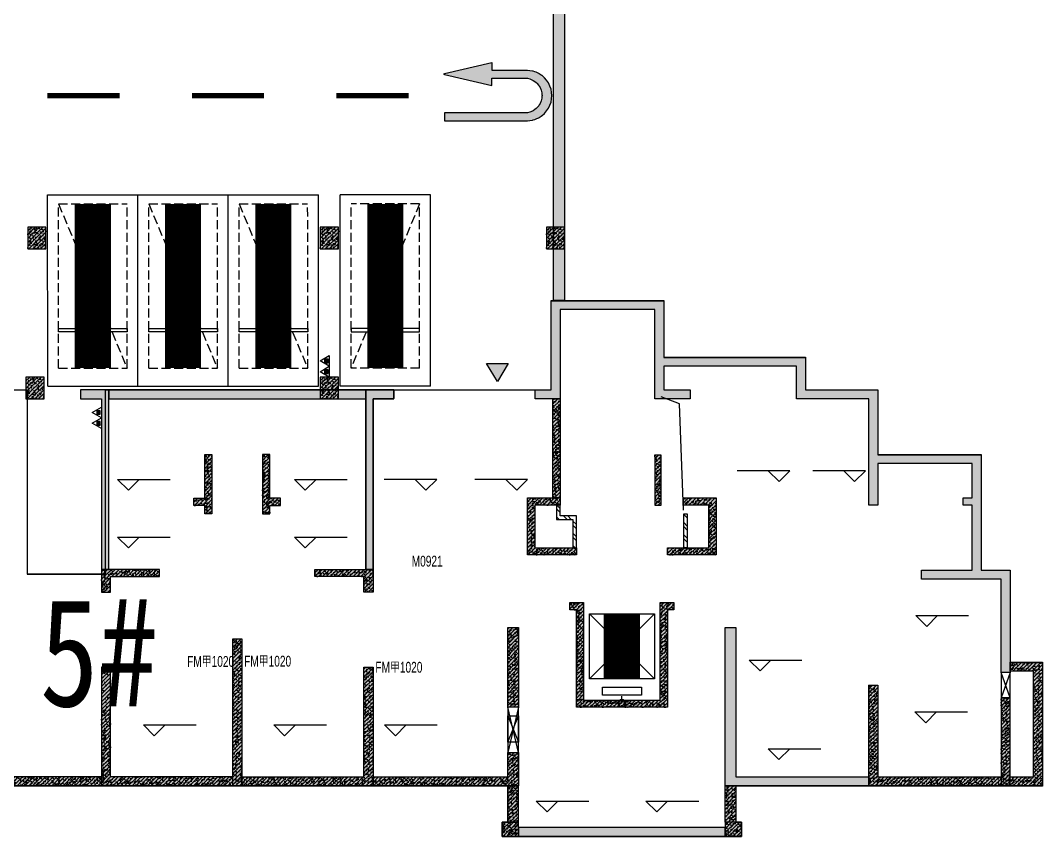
# Model space of a CAD drawing. Extents: x -1338203 to 1886333, y -783476 to 1038610.
# Drawn here: x 764153 to 792457, y 230846 to 253462 of the extents above; entities that cross this region are included whole.
import ezdxf
from ezdxf.enums import TextEntityAlignment as Align

# ---------------------------------------------------------------- set-up
doc = ezdxf.new("R2010")
doc.units = 0
doc.header["$LTSCALE"] = 1000
doc.header["$MEASUREMENT"] = 0
doc.linetypes.add('A-001-平面B2$0$__DASH', pattern=[0.35, 0.25, -0.1])
for name, color, linetype in [('A-001-平面参照B1$0$0G-NOTE', 4, 'Continuous'), ('A-001-车位参照B1$0$A-001-车位参照B1$0$0A-P-PKNG-CAR(A)', 43, 'Continuous'), ('A-05-平面B1$0$0A-A-SYMB-DOOR', 135, 'Continuous'), ('A-05-平面B1$0$0A-A-SYMB-ELEV', 150, 'Continuous'), ('A-05-平面B1$0$0A-O-HOLE', 52, 'Continuous'), ('A-125-交通核B1(5#6#)$0$0A-E-EVTR', 2, 'Continuous'), ('A-125-交通核B1(5#6#)$0$0A-O-HOLE', 52, 'Continuous'), ('A-FIRE', 7, 'Continuous'), ('p-a-core', 1, 'Continuous'), ('p-a-regular', 5, 'Continuous'), ('S-05-墙柱B1_1$0$0S-CC-LINE', 52, 'Continuous'), ('S-05-墙柱B1_1$0$0S-CW-HATCH', 251, 'Continuous'), ('S-05-墙柱B1_1$0$0S-CW-HATCH-UP', 251, 'Continuous'), ('S-05-墙柱B1_1$0$0S-CW-LINE', 72, 'Continuous'), ('S-05-墙柱B1_1$0$0S-S-HOLE', 55, 'Continuous'), ('S001地下一墙柱$0$0S-CW-HATCH', 251, 'Continuous'), ('S001地下一墙柱$0$0S-CW-HATCH-UP', 251, 'Continuous'), ('S001地下一墙柱$0$0S-CW-LINE', 72, 'Continuous'), ('S001地下一墙柱$0$S001地下一墙柱$0$0S-CC-LINE', 52, 'Continuous'), ('S001地下一墙柱$0$S001地下一墙柱$0$0S-CW-HATCH', 251, 'Continuous'), ('S001地下一墙柱$0$S001地下一墙柱$0$0S-CW-HATCH-UP', 251, 'Continuous'), ('中心线', 42, 'Continuous'), ('地面指向箭头', 7, 'Continuous'), ('负一层消火栓$0$0P-EQUIP-FH', 7, 'Continuous')]:
    doc.layers.add(name, color=color, linetype=linetype)
for name, color, linetype, plot in [('A-05-平面B1$0$AAD-A-MARK', 6, 'Continuous', False), ('A-125-交通核B1(5#6#)$0$AAD-A-MARK', 6, 'Continuous', False), ('A05-125-交通核文字编号B1_镜像Y轴$0$AAD-A-MARK', 6, 'Continuous', False)]:
    doc.layers.add(name, color=color, linetype=linetype, plot=plot)
doc.styles.add('A-001-平面参照B1$0$AAD-HT', font='simhei.ttf', dxfattribs={"width": 0.6})
doc.styles.add('A-05-平面B1$0$AAD-TXT', font='aad-txt.shx', dxfattribs={"width": 0.7, "bigfont": 'aad-hztxt.shx'})
pattern_1 = [(45, (0, 0), (-53.03301, 53.03301), []), (50, (0, 0), (215.1781, -18.8256), [22.5, -247.5]), (355, (0, 0), (-41.6254, 225.6576), [18, -198]), (100.4514, (17.93, -1.57), (173.5528, 206.8319), [19.122, -210.3426]), (46.1842, (0, 60), (320.1723, -49.6557), [33.75, -371.25]), (96.6356, (26.68, 55.86), (280.3988, 292.2354), [28.683, -315.514]), (351.1842, (0, 60), (280.3986, 292.2356), [27, -297]), (21, (30, 45), (179.0721, -120.7857), [22.5, -247.5]), (326, (30, 45), (72.9946, 217.545), [18, -198]), (71.4514, (44.92, 34.93), (252.0668, 96.7591), [19.122, -210.3426]), (37.5, (0, 0), (3.64796, 99.86816), [0, -195.6, 0, -201, 0, -198.75]), (7.5, (0, 0), (78.92086, 118.3235), [0, -114.6, 0, -191.1, 0, -75.75]), (327.5, (-66.9, 0), (160.14673, -6.76646), [0, -75, 0, -234, 0, -310.5]), (317.5, (-96.9, 0), (174.95585, 30.0315), [0, -97.5, 0, -155.4, 0, -220.5])]
pattern_2 = [(45, (-3980472.66, 636368.834), (-53.0330086, 53.0330086), []), (50, (-3980472.66, 636368.83), (215.178055, -18.8256405), [22.5, -247.5]), (355, (-3980472.66, 636368.83), (-41.6254, 225.65764), [18, -198]), (100.4514, (-3980454.73, 636367.27), (173.552815, 206.831863), [19.122057, -210.342634]), (46.1842, (-3980472.66, 636428.83), (320.172315, -49.655704), [33.75, -371.25]), (96.6356, (-3980445.98, 636424.7), (280.398812, 292.235361), [28.683086, -315.5139]), (351.1842, (-3980472.66, 636428.83), (280.398584, 292.23558), [27, -297]), (21, (-3980442.66, 636413.83), (179.072116, -120.785667), [22.5, -247.5]), (326, (-3980442.66, 636413.83), (72.9946, 217.545014), [18, -198]), (71.4514, (-3980427.74, 636403.77), (252.066789, 96.759149), [19.122057, -210.342634]), (37.5, (-3980472.66, 636368.834), (3.6479566, 99.8681561), [0, -195.6, 0, -201, 0, -198.75]), (7.5, (-3980472.66, 636368.83), (78.9208612, 118.3235136), [0, -114.6, 0, -191.1, 0, -75.75]), (327.5, (-3980539.56, 636368.834), (160.1467309, -6.7664615), [0, -75, 0, -234, 0, -310.5]), (317.5, (-3980569.56, 636368.83), (174.955851, 30.0314947), [0, -97.5, 0, -155.4, 0, -220.5])]
pattern_3 = [(45, (0, 0), (-168.38, 168.38), []), (45, (112.25, 0), (-168.38, 168.38), [])]

# ---------------------------------------------------------------- blocks, each defined once
blk = doc.blocks.new('A-001-平面参照B1')
at = {"layer": 'A-001-平面参照B1$0$0G-NOTE', "style": 'A-001-平面参照B1$0$AAD-HT', "width": 0.8}
blk.add_text('5#', height=3000, rotation=0, dxfattribs=at).set_placement((-1680, -70935), align=Align.MIDDLE_LEFT)
blk = doc.blocks.new('S-05-墙柱B1_1')
at = {"layer": 'S-05-墙柱B1_1$0$0S-CW-HATCH'}
h = blk.add_hatch(color=256, dxfattribs=at)
h.dxf.hatch_style = 1
h.paths.add_polyline_path([(18900, 8440), (18900, 8690), (19340, 8690), (19340, 11160), (22460, 11160), (22460, 9590), (26390, 9590), (26390, 8690), (28390, 8690), (28390, 6890), (31250, 6890), (31250, 3690), (32050, 3690), (32050, 850), (31800, 850), (31800, 3440), (29600, 3440), (29600, 3690), (31000, 3690), (31000, 5490), (30750, 5490), (30750, 5690), (31000, 5690), (31000, 6640), (28390, 6640), (28390, 5490), (28140, 5490), (28140, 8440), (26140, 8440), (26140, 9340), (22460, 9340), (22460, 8690), (23190, 8690), (23190, 8440), (22210, 8440), (22210, 10910), (19590, 10910), (19590, 8440)])
h = blk.add_hatch(color=256, dxfattribs=at)
h.dxf.hatch_style = 1
h.paths.add_polyline_path([(7090, 3710), (7090, 8690), (6310, 8690), (6310, 8440), (6890, 8440), (6890, 3710)])
h = blk.add_hatch(color=256, dxfattribs=at)
h.dxf.hatch_style = 1
h.paths.add_polyline_path([(7090, 8440), (14210, 8440), (14210, 8690), (7090, 8690)])
h = blk.add_hatch(color=256, dxfattribs=at)
h.dxf.hatch_style = 1
h.paths.add_polyline_path([(14410, 3710), (14410, 8440), (14990, 8440), (14990, 8690), (14210, 8690), (14210, 3710)])
h = blk.add_hatch(color=256, dxfattribs=at)
h.dxf.hatch_style = 1
h.paths.add_polyline_path([(19590, 5690), (19390, 5690), (19390, 8440), (19590, 8440)])
h = blk.add_hatch(color=256, dxfattribs=at)
h.dxf.hatch_style = 1
h.paths.add_polyline_path([(9750, 5680), (9750, 6890), (9950, 6890), (9950, 5250), (9750, 5250), (9750, 5480), (9450, 5480), (9450, 5680)])
h = blk.add_hatch(color=256, dxfattribs=at)
h.dxf.hatch_style = 1
h.paths.add_polyline_path([(11550, 5680), (11550, 6890), (11350, 6890), (11350, 5250), (11550, 5250), (11550, 5480), (11850, 5480), (11850, 5680)])
h = blk.add_hatch(color=256, dxfattribs=at)
h.dxf.hatch_style = 1
h.paths.add_polyline_path([(22390, 6880), (22210, 6880), (22210, 5490), (22390, 5490)])
h = blk.add_hatch(color=256, dxfattribs=at)
h.dxf.hatch_style = 1
h.paths.add_polyline_path([(18890, 4310), (20040, 4310), (20040, 4110), (18690, 4110), (18690, 5690), (19590, 5690), (19590, 5490), (18890, 5490)])
h = blk.add_hatch(color=256, dxfattribs=at)
h.dxf.hatch_style = 1
h.paths.add_polyline_path([(23910, 5690), (23910, 4110), (22560, 4110), (22560, 4310), (23710, 4310), (23710, 5490), (23010, 5490), (23010, 5690)])
h = blk.add_hatch(color=256, dxfattribs=at)
h.dxf.hatch_style = 1
h.paths.add_polyline_path([(6890, 3080), (7140, 3080), (7140, 3510), (8500, 3510), (8500, 3710), (6890, 3710)])
h = blk.add_hatch(color=256, dxfattribs=at)
h.dxf.hatch_style = 1
h.paths.add_polyline_path([(14410, 3080), (14160, 3080), (14160, 3510), (12800, 3510), (12800, 3710), (14410, 3710)])
h = blk.add_hatch(color=256, dxfattribs=at)
h.dxf.hatch_style = 1
h.paths.add_polyline_path([(22360, 2790), (22740, 2790), (22740, 2590), (22560, 2590), (22560, -110), (20040, -110), (20040, 2590), (19860, 2590), (19860, 2790), (20240, 2790), (20240, 90), (22360, 90)])
h = blk.add_hatch(color=256, dxfattribs=at)
h.dxf.hatch_style = 1
h.paths.add_polyline_path([(18140, 2100), (18440, 2100), (18440, -110), (18140, -110)])
h = blk.add_hatch(color=256, dxfattribs=at)
h.dxf.hatch_style = 1
h.paths.add_polyline_path([(24460, -2040), (28140, -2040), (28140, -2290), (24160, -2290), (24160, 2100), (24460, 2100)])
h = blk.add_hatch(color=256, dxfattribs=at)
h.dxf.hatch_style = 1
h.paths.add_polyline_path([(10775, -2290), (10525, -2290), (10525, 1790), (10775, 1790)])
h = blk.add_hatch(color=256, dxfattribs=at)
h.dxf.hatch_style = 1
h.paths.add_polyline_path([(32050, 1137), (32950, 1137), (32950, -2290), (32050, -2290), (32050, -2040), (32700, -2040), (32700, 887), (32050, 887)])
h = blk.add_hatch(color=256, dxfattribs=at)
h.dxf.hatch_style = 1
h.paths.add_polyline_path([(6890, -2290), (10525, -2290), (10525, -2040), (7140, -2040), (7140, 1000), (6890, 1000)])
h = blk.add_hatch(color=256, dxfattribs=at)
h.dxf.hatch_style = 1
h.paths.add_polyline_path([(14410, -2290), (10775, -2290), (10775, -2040), (14160, -2040), (14160, 1000), (14410, 1000)])
h = blk.add_hatch(color=256, dxfattribs=at)
h.dxf.hatch_style = 1
h.paths.add_polyline_path([(28390, -2040), (31800, -2040), (31800, -2290), (28140, -2290), (28140, 500), (28390, 500)])
h = blk.add_hatch(color=256, dxfattribs=at)
h.dxf.hatch_style = 1
h.paths.add_polyline_path([(32050, 150), (31800, 150), (31800, -2290), (32050, -2290)])
h = blk.add_hatch(color=256, dxfattribs=at)
h.dxf.hatch_style = 1
h.paths.add_polyline_path([(2860, -2290), (6890, -2290), (6890, -2040), (3160, -2040), (3160, -1360), (2860, -1360)])
h = blk.add_hatch(color=256, dxfattribs=at)
h.dxf.hatch_style = 1
h.paths.add_polyline_path([(18440, -2290), (14410, -2290), (14410, -2040), (18140, -2040), (18140, -1360), (18440, -1360)])
h = blk.add_hatch(color=256, dxfattribs=at)
h.dxf.hatch_style = 1
h.paths.add_polyline_path([(18440, -2290), (18140, -2290), (18140, -3290), (18440, -3290)])
h = blk.add_hatch(color=256, dxfattribs=at)
h.dxf.hatch_style = 1
h.paths.add_polyline_path([(24160, -2290), (24460, -2290), (24460, -3290), (24160, -3290)])
h = blk.add_hatch(color=256, dxfattribs=at)
h.dxf.hatch_style = 1
h.paths.add_polyline_path([(18440, -3290), (17990, -3290), (17990, -3690), (18440, -3690)])
h = blk.add_hatch(color=256, dxfattribs=at)
h.dxf.hatch_style = 1
h.paths.add_polyline_path([(24610, -3290), (24160, -3290), (24160, -3690), (24610, -3690)])
h = blk.add_hatch(color=256, dxfattribs=at)
h.dxf.hatch_style = 1
h.paths.add_polyline_path([(18440, -3690), (24160, -3690), (24160, -3440), (18440, -3440)])
at = {"layer": 'S-05-墙柱B1_1$0$0S-CW-HATCH-UP'}
h = blk.add_hatch(dxfattribs=at)
h.set_pattern_fill('钢筋混凝土', color=256, scale=30)
h.set_pattern_definition(pattern_2)
h.paths.add_polyline_path([(18900, 8440), (18900, 8690), (19340, 8690), (19340, 11160), (22460, 11160), (22460, 9590), (26390, 9590), (26390, 8690), (28390, 8690), (28390, 6890), (31250, 6890), (31250, 3690), (32050, 3690), (32050, 850), (31800, 850), (31800, 3440), (29600, 3440), (29600, 3690), (31000, 3690), (31000, 5490), (30750, 5490), (30750, 5690), (31000, 5690), (31000, 6640), (28390, 6640), (28390, 5490), (28140, 5490), (28140, 8440), (26140, 8440), (26140, 9340), (22460, 9340), (22460, 8690), (23190, 8690), (23190, 8440), (22210, 8440), (22210, 10910), (19590, 10910), (19590, 8440)])
h = blk.add_hatch(dxfattribs=at)
h.set_pattern_fill('钢筋混凝土', color=256, scale=30)
h.set_pattern_definition(pattern_1)
h.paths.add_polyline_path([(7090, 3710), (7090, 8690), (6310, 8690), (6310, 8440), (6890, 8440), (6890, 3710)])
h = blk.add_hatch(dxfattribs=at)
h.set_pattern_fill('钢筋混凝土', color=256, scale=30)
h.set_pattern_definition([(45, (-3980472.66, 636368.834), (-53.0330086, 53.0330086), []), (50, (-3980472.66, 636368.83), (215.178055, -18.8256405), [22.5, -247.5]), (355, (-3980472.66, 636368.83), (-41.6254, 225.65764), [18, -198]), (100.4514, (-3980454.73, 636367.27), (173.552815, 206.831863), [19.122057, -210.342634]), (46.1842, (-3980472.66, 636428.83), (320.172315, -49.655704), [33.75, -371.25]), (96.6356, (-3980445.98, 636424.7), (280.398812, 292.235361), [28.683086, -315.5139]), (351.1842, (-3980472.66, 636428.83), (280.398584, 292.23558), [27, -297]), (21, (-3980442.66, 636413.83), (179.072116, -120.785667), [22.5, -247.5]), (326, (-3980442.66, 636413.83), (72.9946, 217.545014), [18, -198]), (71.4514, (-3980427.74, 636403.77), (252.066789, 96.759149), [19.122057, -210.342634]), (37.5, (-3980472.66, 636368.834), (3.6479566, 99.8681561), [0, -195.6, 0, -201, 0, -198.75]), (7.5, (-3980472.66, 636368.83), (78.9208612, 118.3235136), [0, -114.6, 0, -191.1, 0, -75.75]), (327.5, (-3980539.56, 636368.834), (160.1467309, -6.7664615), [0, -75, 0, -234, 0, -310.5]), (317.5, (-3980569.56, 636368.83), (174.955851, 30.0314947), [0, -97.5, 0, -155.4, 0, -220.5])])
h.paths.add_polyline_path([(7090, 8440), (14210, 8440), (14210, 8690), (7090, 8690)])
h = blk.add_hatch(dxfattribs=at)
h.set_pattern_fill('钢筋混凝土', color=256, scale=30)
h.set_pattern_definition(pattern_1)
edge = h.paths.add_edge_path()
edge.add_line((14990, 8440), (14410, 8440))
edge.add_line((14410, 8440), (14410, 3710))
edge.add_line((14410, 3710), (14210, 3710))
edge.add_line((14210, 3710), (14210, 8690))
edge.add_line((14210, 8690), (14990, 8690))
edge.add_line((14990, 8690), (14990, 8443))
h = blk.add_hatch(dxfattribs=at)
h.set_pattern_fill('钢筋混凝土', color=256, scale=30)
h.set_pattern_definition(pattern_1)
h.paths.add_polyline_path([(14410, 3710), (14410, 8440), (14990, 8440), (14990, 8690), (14210, 8690), (14210, 3710)])
h = blk.add_hatch(dxfattribs=at)
h.set_pattern_fill('钢筋混凝土', color=256, scale=30)
h.set_pattern_definition(pattern_1)
h.paths.add_polyline_path([(19590, 5690), (19390, 5690), (19390, 8440), (19590, 8440)])
h = blk.add_hatch(dxfattribs=at)
h.set_pattern_fill('钢筋混凝土', color=256, scale=30)
h.set_pattern_definition(pattern_1)
h.paths.add_polyline_path([(9750, 5680), (9750, 6890), (9950, 6890), (9950, 5250), (9750, 5250), (9750, 5480), (9450, 5480), (9450, 5680)])
h = blk.add_hatch(dxfattribs=at)
h.set_pattern_fill('钢筋混凝土', color=256, scale=30)
h.set_pattern_definition(pattern_1)
h.paths.add_polyline_path([(11550, 5680), (11550, 6890), (11350, 6890), (11350, 5250), (11550, 5250), (11550, 5480), (11850, 5480), (11850, 5680)])
h = blk.add_hatch(dxfattribs=at)
h.set_pattern_fill('钢筋混凝土', color=256, scale=30)
h.set_pattern_definition([(45, (-3980472.66, 636368.834), (-53.0330086, 53.0330086), []), (50, (-3980472.66, 636368.83), (215.178055, -18.8256405), [22.5, -247.5]), (355, (-3980472.66, 636368.83), (-41.6254, 225.65764), [18, -198]), (100.4514, (-3980454.73, 636367.27), (173.552815, 206.831863), [19.122057, -210.342634]), (46.1842, (-3980472.66, 636428.83), (320.172315, -49.655704), [33.75, -371.25]), (96.6356, (-3980445.98, 636424.7), (280.398812, 292.235361), [28.683086, -315.5139]), (351.1842, (-3980472.66, 636428.83), (280.398584, 292.23558), [27, -297]), (21, (-3980442.66, 636413.83), (179.072116, -120.785667), [22.5, -247.5]), (326, (-3980442.66, 636413.83), (72.9946, 217.545014), [18, -198]), (71.4514, (-3980427.74, 636403.77), (252.066789, 96.759149), [19.122057, -210.342634]), (37.5, (-3980472.66, 636368.834), (3.6479566, 99.8681561), [0, -195.6, 0, -201, 0, -198.75]), (7.5, (-3980472.66, 636368.83), (78.9208612, 118.3235136), [0, -114.6, 0, -191.1, 0, -75.75]), (327.5, (-3980539.56, 636368.834), (160.1467309, -6.7664615), [0, -75, 0, -234, 0, -310.5]), (317.5, (-3980569.56, 636368.83), (174.955851, 30.0314947), [0, -97.5, 0, -155.4, 0, -220.5])])
h.paths.add_polyline_path([(22390, 6880), (22210, 6880), (22210, 5490), (22390, 5490)])
h = blk.add_hatch(dxfattribs=at)
h.set_pattern_fill('钢筋混凝土', color=256, scale=30)
h.set_pattern_definition(pattern_1)
h.paths.add_polyline_path([(18890, 4310), (20040, 4310), (20040, 4110), (18690, 4110), (18690, 5690), (19590, 5690), (19590, 5490), (18890, 5490)])
h = blk.add_hatch(dxfattribs=at)
h.set_pattern_fill('钢筋混凝土', color=256, scale=30)
h.set_pattern_definition(pattern_1)
h.paths.add_polyline_path([(23910, 5690), (23910, 4110), (22560, 4110), (22560, 4310), (23710, 4310), (23710, 5490), (23010, 5490), (23010, 5690)])
h = blk.add_hatch(dxfattribs=at)
h.set_pattern_fill('钢筋混凝土', color=256, scale=30)
h.set_pattern_definition(pattern_1)
h.paths.add_polyline_path([(6890, 3080), (7140, 3080), (7140, 3510), (8500, 3510), (8500, 3710), (6890, 3710)])
h = blk.add_hatch(dxfattribs=at)
h.set_pattern_fill('钢筋混凝土', color=256, scale=30)
h.set_pattern_definition(pattern_1)
h.paths.add_polyline_path([(14410, 3080), (14160, 3080), (14160, 3510), (12800, 3510), (12800, 3710), (14410, 3710)])
h = blk.add_hatch(dxfattribs=at)
h.set_pattern_fill('钢筋混凝土', color=256, scale=30)
h.set_pattern_definition(pattern_1)
h.paths.add_polyline_path([(22360, 2790), (22740, 2790), (22740, 2590), (22560, 2590), (22560, -110), (20040, -110), (20040, 2590), (19860, 2590), (19860, 2790), (20240, 2790), (20240, 90), (22360, 90)])
h = blk.add_hatch(dxfattribs=at)
h.set_pattern_fill('钢筋混凝土', color=256, scale=30)
h.set_pattern_definition([(45, (-3980472.66, 636368.834), (-53.0330086, 53.0330086), []), (50, (-3980472.66, 636368.83), (215.178055, -18.8256405), [22.5, -247.5]), (355, (-3980472.66, 636368.83), (-41.6254, 225.65764), [18, -198]), (100.4514, (-3980454.73, 636367.27), (173.552815, 206.831863), [19.122057, -210.342634]), (46.1842, (-3980472.66, 636428.83), (320.172315, -49.655704), [33.75, -371.25]), (96.6356, (-3980445.98, 636424.7), (280.398812, 292.235361), [28.683086, -315.5139]), (351.1842, (-3980472.66, 636428.83), (280.398584, 292.23558), [27, -297]), (21, (-3980442.66, 636413.83), (179.072116, -120.785667), [22.5, -247.5]), (326, (-3980442.66, 636413.83), (72.9946, 217.545014), [18, -198]), (71.4514, (-3980427.74, 636403.77), (252.066789, 96.759149), [19.122057, -210.342634]), (37.5, (-3980472.66, 636368.834), (3.6479566, 99.8681561), [0, -195.6, 0, -201, 0, -198.75]), (7.5, (-3980472.66, 636368.83), (78.9208612, 118.3235136), [0, -114.6, 0, -191.1, 0, -75.75]), (327.5, (-3980539.56, 636368.834), (160.1467309, -6.7664615), [0, -75, 0, -234, 0, -310.5]), (317.5, (-3980569.56, 636368.83), (174.955851, 30.0314947), [0, -97.5, 0, -155.4, 0, -220.5])])
h.paths.add_polyline_path([(18140, 2100), (18440, 2100), (18440, -110), (18140, -110)])
h = blk.add_hatch(dxfattribs=at)
h.set_pattern_fill('钢筋混凝土', color=256, scale=30)
h.set_pattern_definition(pattern_1)
h.paths.add_polyline_path([(24460, -2040), (28140, -2040), (28140, -2290), (24160, -2290), (24160, 2100), (24460, 2100)])
h = blk.add_hatch(dxfattribs=at)
h.set_pattern_fill('钢筋混凝土', color=256, scale=30)
h.set_pattern_definition(pattern_1)
h.paths.add_polyline_path([(10775, -2290), (10525, -2290), (10525, 1790), (10775, 1790)])
h = blk.add_hatch(dxfattribs=at)
h.set_pattern_fill('钢筋混凝土', color=256, scale=30)
h.set_pattern_definition(pattern_2)
h.paths.add_polyline_path([(32050, 1137), (32950, 1137), (32950, -2290), (32050, -2290), (32050, -2040), (32700, -2040), (32700, 887), (32050, 887)])
h = blk.add_hatch(dxfattribs=at)
h.set_pattern_fill('钢筋混凝土', color=256, scale=30)
h.set_pattern_definition(pattern_1)
h.paths.add_polyline_path([(6890, -2290), (10525, -2290), (10525, -2040), (7140, -2040), (7140, 1000), (6890, 1000)])
h = blk.add_hatch(dxfattribs=at)
h.set_pattern_fill('钢筋混凝土', color=256, scale=30)
h.set_pattern_definition(pattern_1)
h.paths.add_polyline_path([(14410, -2290), (10775, -2290), (10775, -2040), (14160, -2040), (14160, 1000), (14410, 1000)])
h = blk.add_hatch(dxfattribs=at)
h.set_pattern_fill('钢筋混凝土', color=256, scale=30)
h.set_pattern_definition(pattern_1)
h.paths.add_polyline_path([(28390, -2040), (31800, -2040), (31800, -2290), (28140, -2290), (28140, 500), (28390, 500)])
h = blk.add_hatch(dxfattribs=at)
h.set_pattern_fill('钢筋混凝土', color=256, scale=30)
h.set_pattern_definition([(45, (0, 0), (-53.033, 53.033), []), (50, (0, 0), (215.1781, -18.8256), [22.5, -247.5]), (355, (0, 0), (-41.6254, 225.6576), [18, -198]), (100.4514, (17.93, -1.57), (173.5528, 206.8319), [19.122, -210.3426]), (46.1842, (0, 60), (320.1723, -49.6557), [33.75, -371.25]), (96.6356, (26.68, 55.86), (280.3988, 292.2354), [28.683, -315.514]), (351.1842, (0, 60), (280.3986, 292.2356), [27, -297]), (21, (30, 45), (179.0721, -120.7857), [22.5, -247.5]), (326, (30, 45), (72.9946, 217.545), [18, -198]), (71.4514, (44.92, 34.93), (252.0668, 96.7591), [19.122, -210.3426]), (37.5, (0, 0), (3.64796, 99.86816), [0, -195.6, 0, -201, 0, -198.75]), (7.5, (0, 0), (78.92086, 118.3235), [0, -114.6, 0, -191.1, 0, -75.75]), (327.5, (-66.9, 0), (160.14673, -6.76646), [0, -75, 0, -234, 0, -310.5]), (317.5, (-96.9, 0), (174.95585, 30.0315), [0, -97.5, 0, -155.4, 0, -220.5])])
h.paths.add_polyline_path([(32050, 150), (31800, 150), (31800, -2290), (32050, -2290)])
h = blk.add_hatch(dxfattribs=at)
h.set_pattern_fill('钢筋混凝土', color=256, scale=30)
h.set_pattern_definition(pattern_1)
h.paths.add_polyline_path([(2860, -2290), (6890, -2290), (6890, -2040), (3160, -2040), (3160, -1360), (2860, -1360)])
h = blk.add_hatch(dxfattribs=at)
h.set_pattern_fill('钢筋混凝土', color=256, scale=30)
h.set_pattern_definition(pattern_1)
h.paths.add_polyline_path([(18440, -2290), (14410, -2290), (14410, -2040), (18140, -2040), (18140, -1360), (18440, -1360)])
h = blk.add_hatch(dxfattribs=at)
h.set_pattern_fill('钢筋混凝土', color=256, scale=30)
h.set_pattern_definition(pattern_1)
h.paths.add_polyline_path([(18440, -2290), (18140, -2290), (18140, -3290), (18440, -3290)])
h = blk.add_hatch(dxfattribs=at)
h.set_pattern_fill('钢筋混凝土', color=256, scale=30)
h.set_pattern_definition(pattern_1)
h.paths.add_polyline_path([(24160, -2290), (24460, -2290), (24460, -3290), (24160, -3290)])
h = blk.add_hatch(dxfattribs=at)
h.set_pattern_fill('钢筋混凝土', color=256, scale=30)
h.set_pattern_definition(pattern_1)
h.paths.add_polyline_path([(18440, -3290), (17990, -3290), (17990, -3690), (18440, -3690)])
h = blk.add_hatch(dxfattribs=at)
h.set_pattern_fill('钢筋混凝土', color=256, scale=30)
h.set_pattern_definition(pattern_1)
h.paths.add_polyline_path([(24610, -3290), (24160, -3290), (24160, -3690), (24610, -3690)])
h = blk.add_hatch(dxfattribs=at)
h.set_pattern_fill('钢筋混凝土', color=256, scale=30)
h.set_pattern_definition(pattern_1)
h.paths.add_polyline_path([(18440, -3690), (24160, -3690), (24160, -3440), (18440, -3440)])
at = {"layer": 'S-05-墙柱B1_1$0$0S-CC-LINE'}
for points in [[(18440, -3290), (17990, -3290), (17990, -3690), (18440, -3690)], [(24610, -3290), (24160, -3290), (24160, -3690), (24610, -3690)]]:
    blk.add_lwpolyline(points, close=True, dxfattribs=at)
at = {"layer": 'S-05-墙柱B1_1$0$0S-CW-LINE'}
for points in [[(18900, 8440), (18900, 8690), (19340, 8690), (19340, 11160), (22460, 11160), (22460, 9590), (26390, 9590), (26390, 8690), (28390, 8690), (28390, 6890), (31250, 6890), (31250, 3690), (32050, 3690), (32050, 850), (31800, 850), (31800, 3440), (29600, 3440), (29600, 3690), (31000, 3690), (31000, 5490), (30750, 5490), (30750, 5690), (31000, 5690), (31000, 6640), (28390, 6640), (28390, 5490), (28140, 5490), (28140, 8440), (26140, 8440), (26140, 9340), (22460, 9340), (22460, 8690), (23190, 8690), (23190, 8440), (22210, 8440), (22210, 10910), (19590, 10910), (19590, 8440)], [(7090, 3710), (7090, 8690), (6310, 8690), (6310, 8440), (6890, 8440), (6890, 3710)], [(7090, 8440), (14210, 8440), (14210, 8690), (7090, 8690)], [(19590, 5690), (19390, 5690), (19390, 8440), (19590, 8440)], [(9750, 5680), (9750, 6890), (9950, 6890), (9950, 5250), (9750, 5250), (9750, 5480), (9450, 5480), (9450, 5680)], [(11550, 5680), (11550, 6890), (11350, 6890), (11350, 5250), (11550, 5250), (11550, 5480), (11850, 5480), (11850, 5680)], [(22390, 6880), (22210, 6880), (22210, 5490), (22390, 5490)], [(18890, 4310), (20040, 4310), (20040, 4110), (18690, 4110), (18690, 5690), (19590, 5690), (19590, 5490), (18890, 5490)], [(23910, 5690), (23910, 4110), (22560, 4110), (22560, 4310), (23710, 4310), (23710, 5490), (23010, 5490), (23010, 5690)], [(6890, 3080), (7140, 3080), (7140, 3510), (8500, 3510), (8500, 3710), (6890, 3710)], [(14410, 3080), (14160, 3080), (14160, 3510), (12800, 3510), (12800, 3710), (14410, 3710)], [(22360, 2790), (22740, 2790), (22740, 2590), (22560, 2590), (22560, -110), (20040, -110), (20040, 2590), (19860, 2590), (19860, 2790), (20240, 2790), (20240, 90), (22360, 90)], [(18140, 2100), (18440, 2100), (18440, -110), (18140, -110)], [(24460, -2040), (28140, -2040), (28140, -2290), (24160, -2290), (24160, 2100), (24460, 2100)], [(10775, -2290), (10525, -2290), (10525, 1790), (10775, 1790)], [(32050, 1137), (32950, 1137), (32950, -2290), (32050, -2290), (32050, -2040), (32700, -2040), (32700, 887), (32050, 887)], [(6890, -2290), (10525, -2290), (10525, -2040), (7140, -2040), (7140, 1000), (6890, 1000)], [(14410, -2290), (10775, -2290), (10775, -2040), (14160, -2040), (14160, 1000), (14410, 1000)], [(28390, -2040), (31800, -2040), (31800, -2290), (28140, -2290), (28140, 500), (28390, 500)], [(2860, -2290), (6890, -2290), (6890, -2040), (3160, -2040), (3160, -1360), (2860, -1360)], [(18440, -2290), (14410, -2290), (14410, -2040), (18140, -2040), (18140, -1360), (18440, -1360)], [(18440, -2290), (18140, -2290), (18140, -3290), (18440, -3290)], [(24160, -2290), (24460, -2290), (24460, -3290), (24160, -3290)], [(18440, -3690), (24160, -3690), (24160, -3440), (18440, -3440)]]:
    blk.add_lwpolyline(points, close=True, dxfattribs=at)
for points in [[(14990, 8440), (14410, 8440), (14410, 3710), (14210, 3710), (14210, 8690), (14990, 8690), (14990, 8443)], [(14410, 3710), (14410, 8440), (14990, 8440), (14990, 8690), (14210, 8690), (14210, 3710), (14410, 3710)]]:
    blk.add_lwpolyline(points, dxfattribs=at)
at = {"layer": 'S-05-墙柱B1_1$0$0S-CW-LINE', "elevation": 2850000}
blk.add_lwpolyline([(32050, 150), (31800, 150), (31800, -2290), (32050, -2290)], close=True, dxfattribs=at)
at = {"layer": 'S-05-墙柱B1_1$0$0S-S-HOLE'}
for points, elevation in [([(32050, 850), (31800, 850), (31800, 150), (32050, 150)], 2850000), ([(18140, -345), (18440, -345), (18440, -1075), (18140, -1075)], 5700000)]:
    blk.add_lwpolyline(points, close=True, dxfattribs=dict(at, elevation=elevation))
at = {"layer": 'S-05-墙柱B1_1$0$0S-S-HOLE', "elevation": 2850000}
for points in [[(32050, 850), (31800, 150)], [(32050, 150), (31800, 850)]]:
    blk.add_lwpolyline(points, dxfattribs=at)
at = {"layer": 'S-05-墙柱B1_1$0$0S-S-HOLE'}
blk.add_lwpolyline([(18440, -110), (18140, -110), (18140, -1360), (18440, -1360)], close=True, dxfattribs=at)
for points in [[(18440, -110), (18140, -1360)], [(18440, -1360), (18140, -110)], [(18140, -345), (18440, -1075)], [(18140, -1075), (18440, -345)]]:
    blk.add_lwpolyline(points, dxfattribs=at)
blk = doc.blocks.new('S001地下一墙柱')
at = {"layer": 'S001地下一墙柱$0$0S-CW-HATCH', "ltscale": 0.002}
h = blk.add_hatch(color=256, dxfattribs=at)
h.dxf.hatch_style = 1
h.paths.add_polyline_path([(-5399, -47160), (12851, -47160), (12851, -61190), (12551, -61190), (12551, -47460), (-5399, -47460)])
at = {"layer": 'S001地下一墙柱$0$0S-CW-HATCH-UP', "ltscale": 0.002}
h = blk.add_hatch(dxfattribs=at)
h.set_pattern_fill('钢筋混凝土', color=256, scale=30)
h.set_pattern_definition([(45, (-766365.37, -306889.07), (-53.0330086, 53.0330086), []), (50, (-766365.37, -306889.07), (215.178055, -18.82564), [22.5, -247.5]), (355, (-766365.37, -306889.07), (-41.6254, 225.65764), [18, -198]), (100.4514, (-766347.44, -306890.64), (173.552815, 206.83186), [19.122057, -210.342634]), (46.1842, (-766365.37, -306829.07), (320.172315, -49.655704), [33.75, -371.25]), (96.6356, (-766338.7, -306833.2), (280.39881, 292.23536), [28.68309, -315.5139]), (351.1842, (-766365.37, -306829.07), (280.39858, 292.23558), [27, -297]), (21, (-766335.37, -306844.07), (179.072116, -120.785667), [22.5, -247.5]), (326, (-766335.37, -306844.07), (72.9946, 217.545014), [18, -198]), (71.4514, (-766320.44, -306854.14), (252.06679, 96.75915), [19.122057, -210.342634]), (37.5, (-766365.37, -306889.07), (3.6479566, 99.868156), [0, -195.6, 0, -201, 0, -198.75]), (7.5, (-766365.37, -306889.07), (78.920861, 118.323514), [0, -114.6, 0, -191.1, 0, -75.75]), (327.5, (-766432.27, -306889.07), (160.146731, -6.7664615), [0, -75, 0, -234, 0, -310.5]), (317.5, (-766462.27, -306889.07), (174.95585, 30.031495), [0, -97.5, 0, -155.4, 0, -220.5])])
h.paths.add_polyline_path([(-5399, -47160), (12851, -47160), (12851, -61190), (12551, -61190), (12551, -47460), (-5399, -47460)])
at = {"layer": 'S001地下一墙柱$0$S001地下一墙柱$0$0S-CW-HATCH'}
h = blk.add_hatch(color=256, dxfattribs=at)
h.dxf.hatch_style = 1
h.paths.add_polyline_path([(-1509, -59160), (-2009, -59160), (-2009, -59760), (-1509, -59760)])
h = blk.add_hatch(color=256, dxfattribs=at)
h.dxf.hatch_style = 1
h.paths.add_polyline_path([(6591, -59160), (6091, -59160), (6091, -59760), (6591, -59760)])
h = blk.add_hatch(color=256, dxfattribs=at)
h.dxf.hatch_style = 1
h.paths.add_polyline_path([(12851, -59160), (12351, -59160), (12351, -59760), (12851, -59760)])
h = blk.add_hatch(color=256, dxfattribs=at)
h.dxf.hatch_style = 1
h.paths.add_polyline_path([(-1559, -63310), (-2059, -63310), (-2059, -63910), (-1559, -63910)])
h = blk.add_hatch(color=256, dxfattribs=at)
h.dxf.hatch_style = 1
h.paths.add_polyline_path([(6591, -63310), (6091, -63310), (6091, -63910), (6591, -63910)])
at = {"layer": 'S001地下一墙柱$0$S001地下一墙柱$0$0S-CW-HATCH-UP'}
h = blk.add_hatch(dxfattribs=at)
h.set_pattern_fill('钢筋混凝土', color=256, scale=30)
h.set_pattern_definition([(45, (30801.965, -50208.275), (-53.03301, 53.03301), []), (50, (30801.97, -50208.28), (215.1781, -18.8256), [22.5, -247.5]), (355, (30801.97, -50208.28), (-41.6254, 225.6576), [18, -198]), (100.4514, (30819.9, -50209.84), (173.5528, 206.8319), [19.122, -210.3426]), (46.1842, (30801.97, -50148.28), (320.1723, -49.6557), [33.75, -371.25]), (96.6356, (30828.65, -50152.4), (280.3988, 292.2354), [28.683, -315.514]), (351.1842, (30801.97, -50148.28), (280.3986, 292.2356), [27, -297]), (21, (30831.97, -50163.28), (179.0721, -120.7857), [22.5, -247.5]), (326, (30831.97, -50163.28), (72.9946, 217.545), [18, -198]), (71.4514, (30846.89, -50173.34), (252.0668, 96.7591), [19.122, -210.3426]), (37.5, (30801.965, -50208.275), (3.64796, 99.86816), [0, -195.6, 0, -201, 0, -198.75]), (7.5, (30801.97, -50208.28), (78.92086, 118.3235), [0, -114.6, 0, -191.1, 0, -75.75]), (327.5, (30735.065, -50208.275), (160.14673, -6.76646), [0, -75, 0, -234, 0, -310.5]), (317.5, (30705.07, -50208.28), (174.95585, 30.0315), [0, -97.5, 0, -155.4, 0, -220.5])])
h.paths.add_polyline_path([(-1509, -59160), (-2009, -59160), (-2009, -59760), (-1509, -59760)])
h = blk.add_hatch(dxfattribs=at)
h.set_pattern_fill('钢筋混凝土', color=256, scale=30)
h.set_pattern_definition([(45, (38901.965, -50208.275), (-53.03301, 53.03301), []), (50, (38901.97, -50208.28), (215.1781, -18.8256), [22.5, -247.5]), (355, (38901.97, -50208.28), (-41.6254, 225.6576), [18, -198]), (100.4514, (38919.9, -50209.84), (173.5528, 206.8319), [19.122, -210.3426]), (46.1842, (38901.97, -50148.28), (320.1723, -49.6557), [33.75, -371.25]), (96.6356, (38928.65, -50152.4), (280.3988, 292.2354), [28.683, -315.514]), (351.1842, (38901.97, -50148.28), (280.3986, 292.2356), [27, -297]), (21, (38931.97, -50163.28), (179.0721, -120.7857), [22.5, -247.5]), (326, (38931.97, -50163.28), (72.9946, 217.545), [18, -198]), (71.4514, (38946.89, -50173.34), (252.0668, 96.7591), [19.122, -210.3426]), (37.5, (38901.965, -50208.275), (3.64796, 99.86816), [0, -195.6, 0, -201, 0, -198.75]), (7.5, (38901.97, -50208.28), (78.92086, 118.3235), [0, -114.6, 0, -191.1, 0, -75.75]), (327.5, (38835.065, -50208.275), (160.14673, -6.76646), [0, -75, 0, -234, 0, -310.5]), (317.5, (38805.07, -50208.28), (174.95585, 30.0315), [0, -97.5, 0, -155.4, 0, -220.5])])
h.paths.add_polyline_path([(6591, -59160), (6091, -59160), (6091, -59760), (6591, -59760)])
h = blk.add_hatch(dxfattribs=at)
h.set_pattern_fill('钢筋混凝土', color=256, scale=30)
h.set_pattern_definition([(45, (45161.96, -50208.274), (-53.03301, 53.03301), []), (50, (45161.96, -50208.27), (215.1781, -18.8256), [22.5, -247.5]), (355, (45161.96, -50208.27), (-41.6254, 225.6576), [18, -198]), (100.4514, (45179.9, -50209.84), (173.5528, 206.8319), [19.122, -210.3426]), (46.1842, (45161.96, -50148.27), (320.1723, -49.6557), [33.75, -371.25]), (96.6356, (45188.64, -50152.4), (280.3988, 292.2354), [28.683, -315.514]), (351.1842, (45161.96, -50148.27), (280.3986, 292.2356), [27, -297]), (21, (45191.96, -50163.27), (179.0721, -120.7857), [22.5, -247.5]), (326, (45191.96, -50163.27), (72.9946, 217.545), [18, -198]), (71.4514, (45206.89, -50173.34), (252.0668, 96.7591), [19.122, -210.3426]), (37.5, (45161.96, -50208.274), (3.64796, 99.86816), [0, -195.6, 0, -201, 0, -198.75]), (7.5, (45161.96, -50208.27), (78.92086, 118.3235), [0, -114.6, 0, -191.1, 0, -75.75]), (327.5, (45095.06, -50208.27), (160.14673, -6.76646), [0, -75, 0, -234, 0, -310.5]), (317.5, (45065.06, -50208.27), (174.95585, 30.0315), [0, -97.5, 0, -155.4, 0, -220.5])])
h.paths.add_polyline_path([(12851, -59160), (12351, -59160), (12351, -59760), (12851, -59760)])
h = blk.add_hatch(dxfattribs=at)
h.set_pattern_fill('钢筋混凝土', color=256, scale=30)
h.set_pattern_definition([(45, (30751.965, -54358.27), (-53.03301, 53.03301), []), (50, (30751.97, -54358.27), (215.1781, -18.8256), [22.5, -247.5]), (355, (30751.97, -54358.27), (-41.6254, 225.6576), [18, -198]), (100.4514, (30769.9, -54359.84), (173.5528, 206.8319), [19.122, -210.3426]), (46.1842, (30751.97, -54298.27), (320.1723, -49.6557), [33.75, -371.25]), (96.6356, (30778.65, -54302.4), (280.3988, 292.2354), [28.683, -315.514]), (351.1842, (30751.97, -54298.27), (280.3986, 292.2356), [27, -297]), (21, (30781.97, -54313.27), (179.0721, -120.7857), [22.5, -247.5]), (326, (30781.97, -54313.27), (72.9946, 217.545), [18, -198]), (71.4514, (30796.89, -54323.34), (252.0668, 96.7591), [19.122, -210.3426]), (37.5, (30751.965, -54358.27), (3.64796, 99.86816), [0, -195.6, 0, -201, 0, -198.75]), (7.5, (30751.97, -54358.27), (78.92086, 118.3235), [0, -114.6, 0, -191.1, 0, -75.75]), (327.5, (30685.065, -54358.27), (160.14673, -6.76646), [0, -75, 0, -234, 0, -310.5]), (317.5, (30655.07, -54358.27), (174.95585, 30.0315), [0, -97.5, 0, -155.4, 0, -220.5])])
h.paths.add_polyline_path([(-1559, -63310), (-2059, -63310), (-2059, -63910), (-1559, -63910)])
h = blk.add_hatch(dxfattribs=at)
h.set_pattern_fill('钢筋混凝土', color=256, scale=30)
h.set_pattern_definition([(45, (38901.965, -54358.27), (-53.03301, 53.03301), []), (50, (38901.97, -54358.27), (215.1781, -18.8256), [22.5, -247.5]), (355, (38901.97, -54358.27), (-41.6254, 225.6576), [18, -198]), (100.4514, (38919.9, -54359.84), (173.5528, 206.8319), [19.122, -210.3426]), (46.1842, (38901.97, -54298.27), (320.1723, -49.6557), [33.75, -371.25]), (96.6356, (38928.65, -54302.4), (280.3988, 292.2354), [28.683, -315.514]), (351.1842, (38901.97, -54298.27), (280.3986, 292.2356), [27, -297]), (21, (38931.97, -54313.27), (179.0721, -120.7857), [22.5, -247.5]), (326, (38931.97, -54313.27), (72.9946, 217.545), [18, -198]), (71.4514, (38946.89, -54323.34), (252.0668, 96.7591), [19.122, -210.3426]), (37.5, (38901.965, -54358.27), (3.64796, 99.86816), [0, -195.6, 0, -201, 0, -198.75]), (7.5, (38901.97, -54358.27), (78.92086, 118.3235), [0, -114.6, 0, -191.1, 0, -75.75]), (327.5, (38835.065, -54358.27), (160.14673, -6.76646), [0, -75, 0, -234, 0, -310.5]), (317.5, (38805.07, -54358.27), (174.95585, 30.0315), [0, -97.5, 0, -155.4, 0, -220.5])])
h.paths.add_polyline_path([(6591, -63310), (6091, -63310), (6091, -63910), (6591, -63910)])
at = {"layer": 'S001地下一墙柱$0$0S-CW-LINE', "ltscale": 0.002}
blk.add_lwpolyline([(-5399, -47160), (12851, -47160), (12851, -61190), (12551, -61190), (12551, -47460), (-5399, -47460)], close=True, dxfattribs=at)
at = {"layer": 'S001地下一墙柱$0$S001地下一墙柱$0$0S-CC-LINE'}
for points in [[(-1509, -59160), (-2009, -59160), (-2009, -59760), (-1509, -59760)], [(6591, -59160), (6091, -59160), (6091, -59760), (6591, -59760)], [(12851, -59160), (12351, -59160), (12351, -59760), (12851, -59760)], [(-1559, -63310), (-2059, -63310), (-2059, -63910), (-1559, -63910)], [(6591, -63310), (6091, -63310), (6091, -63910), (6591, -63910)]]:
    blk.add_lwpolyline(points, close=True, dxfattribs=at)
at = {"ltscale": 0.002}
blk.add_blockref('S-05-墙柱B1_1', (-6859, -72350), dxfattribs=at)
blk = doc.blocks.new('负一层消火栓$0$$TwtSys$00000546')
h = blk.add_hatch()
h.set_pattern_fill('ANSI31', color=256, scale=200, style=0)
h.set_pattern_definition([(45, (-38543.802, -6670.83), (-17.67767, 17.67767), [])])
h.paths.add_polyline_path([(-65, 174), (65, 174), (65, 44), (-65, 44)])
for points in [[(0, 344), (-198, 0), (198, 0)], [(-65, 174), (65, 174), (65, 44), (-65, 44)]]:
    blk.add_lwpolyline(points, close=True)
blk = doc.blocks.new('负一层消火栓')
at = {"layer": '负一层消火栓$0$0P-EQUIP-FH', "xscale": -0.7500000000000013, "yscale": 0.7500000000000013, "zscale": 0.75, "rotation": 90}
for p in [(6341, -62864), (6341, -63161), (31, -64292), (31, -64590)]:
    blk.add_blockref('负一层消火栓$0$$TwtSys$00000546', p, dxfattribs=at)
blk = doc.blocks.new('JTDT')
at = {"layer": 'A-FIRE'}
h = blk.add_hatch(color=251, dxfattribs=at)
h.dxf.hatch_style = 1
h.paths.add_polyline_path([(189165, 82916), (189162, 82988), (189159, 82988), (189147, 83060), (189144, 83075), (189126, 83123), (189114, 83162), (189105, 83180), (189081, 83230), (189072, 83245), (189057, 83269), (189036, 83299), (189024, 83317), (189021, 83320), (189021, 83323), (188961, 83389), (188893, 83449), (188818, 83500), (188734, 83542), (188650, 83571), (188561, 83586), (188468, 83592), (188378, 83586), (188288, 83571), (188202, 83542), (188118, 83500), (188043, 83449), (187974, 83389), (187915, 83323), (187915, 83320), (187912, 83317), (187900, 83299), (187882, 83269), (187864, 83245), (187858, 83230), (187831, 83180), (187822, 83162), (187810, 83123), (187795, 83075), (187789, 83060), (187777, 82988), (187771, 82916), (187771, 82895), (187771, 82839), (187771, 81938), (187559, 81938), (187559, 81935), (187867, 80625), (187876, 80592), (187882, 80625), (188190, 81935), (187983, 81935), (187983, 81938), (187983, 82839), (187986, 82895), (187989, 82916), (188007, 82988), (188037, 83060), (188046, 83075), (188076, 83123), (188109, 83162), (188124, 83180), (188184, 83230), (188205, 83245), (188247, 83269), (188318, 83299), (188390, 83317), (188441, 83320), (188468, 83323), (188492, 83320), (188543, 83317), (188615, 83299), (188686, 83269), (188728, 83245), (188749, 83230), (188809, 83180), (188824, 83162), (188857, 83123), (188887, 83075), (188896, 83060), (188926, 82988), (188944, 82916), (188947, 82895), (188949, 82839), (188949, 80625), (189168, 80625), (189168, 82839), (189168, 82895)])
at = {"layer": '地面指向箭头', "color": 251, "linetype": 'Continuous'}
blk.add_lwpolyline([(189165, 82916), (189162, 82988), (189159, 82988), (189147, 83060), (189144, 83075), (189126, 83123), (189114, 83162), (189105, 83180), (189081, 83230), (189072, 83245), (189057, 83269), (189036, 83299), (189024, 83317), (189021, 83320), (189021, 83323), (188961, 83389), (188893, 83449), (188818, 83500), (188734, 83542), (188650, 83571), (188561, 83586), (188468, 83592), (188378, 83586), (188288, 83571), (188202, 83542), (188118, 83500), (188043, 83449), (187974, 83389), (187915, 83323), (187915, 83320), (187912, 83317), (187900, 83299), (187882, 83269), (187864, 83245), (187858, 83230), (187831, 83180), (187822, 83162), (187810, 83123), (187795, 83075), (187789, 83060), (187777, 82988), (187771, 82916), (187771, 82895), (187771, 82839), (187771, 81938), (187559, 81938), (187559, 81935), (187867, 80625), (187876, 80592), (187882, 80625), (188190, 81935), (187983, 81935), (187983, 81938), (187983, 82839), (187986, 82895), (187989, 82916), (188007, 82988), (188037, 83060), (188046, 83075), (188076, 83123), (188109, 83162), (188124, 83180), (188184, 83230), (188205, 83245), (188247, 83269), (188318, 83299), (188390, 83317), (188441, 83320), (188468, 83323), (188492, 83320), (188543, 83317), (188615, 83299), (188686, 83269), (188728, 83245), (188749, 83230), (188809, 83180), (188824, 83162), (188857, 83123), (188887, 83075), (188896, 83060), (188926, 82988), (188944, 82916), (188947, 82895), (188949, 82839), (188949, 80625), (189168, 80625), (189168, 82839), (189168, 82895), (189165, 82916)], dxfattribs=at)
blk = doc.blocks.new('A$C9cb663f1')
at = {"layer": '中心线', "color": 251, "const_width": 150}
for points in [[(352253, -110383), (354253, -110383)], [(356253, -110383), (358253, -110383)], [(360253, -110383), (362253, -110383)]]:
    blk.add_lwpolyline(points, dxfattribs=at)
at = {"layer": '地面指向箭头', "color": 251, "rotation": 270}
blk.add_blockref('JTDT', (282628, 78085), dxfattribs=at)
blk = doc.blocks.new('A$C488321c4')
at = {"layer": '地面指向箭头'}
h = blk.add_hatch(color=251, dxfattribs=at)
h.dxf.hatch_style = 1
h.paths.add_polyline_path([(365015, -117804), (364715, -118304), (364415, -117804)])
at = {"layer": '地面指向箭头', "color": 251, "flags": 128}
blk.add_lwpolyline([(365015, -117804), (364715, -118304), (364415, -117804), (365015, -117804)], dxfattribs=at)
blk = doc.blocks.new('A-001-车位参照B1$0$A-001-车位参照B1$0$A-001-车位参照B1$0$ddd')
for p, q in [((0, 2500), (5300, 2500)), ((0, 2500), (0, 0)), ((5300, 2500), (5300, 0)), ((0, 0), (5300, 0))]:
    blk.add_line(p, q)
at = {"linetype": 'A-001-平面B2$0$__DASH'}
for p, q in [((500, 2200), (500, 300)), ((500, 2200), (5050, 2200)), ((5050, 2200), (5050, 300)), ((500, 300), (5050, 300))]:
    blk.add_line(p, q, dxfattribs=at)
blk.add_lwpolyline([(5050, 2200), (500, 300)], dxfattribs=at)
blk.add_lwpolyline([(1500, 300), (1500, 2200), (1600, 2200), (1600, 300)], close=True)
at = {"layer": 'p-a-regular', "ltscale": 0.002, "const_width": 1000}
blk.add_lwpolyline([(500, 1250), (5050, 1250)], dxfattribs=at)
blk = doc.blocks.new('A-125-交通核B1(5#6#)')
h = blk.add_hatch()
h.set_pattern_fill('ANSI32', color=256, scale=50)
h.set_pattern_definition(pattern_3)
h.paths.add_polyline_path([(1360, 4310), (1260, 4310), (1260, 5190), (1710, 5190), (1710, 5490), (1810, 5490), (1810, 5090), (1360, 5090)])
h = blk.add_hatch()
h.set_pattern_fill('ANSI32', color=256, scale=50)
h.set_pattern_definition(pattern_3)
h.paths.add_polyline_path([(-1713, 5250), (-1810, 5250), (-1810, 4310), (-1713, 4310)])
for points in [[(1360, 4310), (1260, 4310), (1260, 5190), (1710, 5190), (1710, 5490), (1810, 5490), (1810, 5090), (1360, 5090)], [(-1713, 5250), (-1810, 5250), (-1810, 4310), (-1713, 4310)]]:
    blk.add_lwpolyline(points, close=True)
at = {"layer": 'A-125-交通核B1(5#6#)$0$0A-E-EVTR'}
for p, q in [((900, 2475), (-900, 2475)), ((-900, 2475), (-900, 675)), ((900, 675), (-900, 2475)), ((900, 2475), (-900, 675)), ((900, 675), (900, 2475)), ((-900, 675), (900, 675)), ((540, 450), (-540, 450)), ((-540, 450), (-540, 225)), ((540, 225), (540, 450)), ((-540, 225), (540, 225))]:
    blk.add_line(p, q, dxfattribs=at)
at = {"layer": 'A-125-交通核B1(5#6#)$0$0A-O-HOLE', "flags": 128}
blk.add_lwpolyline([(-1710, 5350), (-1593, 8294), (-1090, 8490)], dxfattribs=at)
at = {"layer": 'A-125-交通核B1(5#6#)$0$AAD-A-MARK'}
for q in [(0, 200), (200, 0)]:
    blk.add_line((0, 0), q, dxfattribs=at)
blk.add_circle((0, 0), 100, dxfattribs=at)
blk = doc.blocks.new('A05-125-交通核文字编号B1_镜像Y轴')
at = {"layer": 'A05-125-交通核文字编号B1_镜像Y轴$0$AAD-A-MARK', "extrusion": (-1.22465e-16, 0, -1)}
for q in [(-200, 0), (0, 200)]:
    blk.add_line((0, 0), q, dxfattribs=at)
blk.add_circle((0, 0), 100, dxfattribs=at)

msp = doc.modelspace()

# ---------------------------------------------------------------- linework, layer by layer
at = {"color": 3, "flags": 128}
for points in [[(761466.6, 243229.1), (764341.3, 243229.1), (764341.3, 238124.1), (766506.3, 238124.1), (766506.3, 243229.1), (778846.6, 243229.1), (778846.6, 245699.1), (781966.6, 245699.1), (781966.6, 244129.1), (785896.6, 244129.1), (785896.6, 243229.1), (787896.6, 243229.1), (787896.6, 241429.1), (790756.6, 241429.1), (790756.6, 238229.1), (791556.6, 238229.1), (791556.6, 235675.8), (792456.6, 235675.8), (792456.6, 232249.1), (783966.6, 232249.1), (783966.6, 231249.1), (784116.6, 231249.1), (784116.6, 230849.1), (777496.6, 230849.1), (777496.6, 231249.1), (777646.6, 231249.1), (777646.6, 232249.1), (762666.6, 232249.1)], [(761466.9, 243225.6), (764341.6, 243225.6), (764341.6, 238120.6), (766506.6, 238120.6), (766506.6, 243225.6), (778846.9, 243225.6), (778846.9, 245695.6), (781966.9, 245695.6), (781966.9, 244125.6), (785896.9, 244125.6), (785896.9, 243225.6), (787896.9, 243225.6), (787896.9, 241425.6), (790756.9, 241425.6), (790756.9, 238225.6), (791556.9, 238225.6), (791556.9, 235672.3), (792456.9, 235672.3), (792456.9, 232245.6), (783966.9, 232245.6), (783966.9, 231245.6), (784116.9, 231245.6), (784116.9, 230845.6), (777496.9, 230845.6), (777496.9, 231245.6), (777646.9, 231245.6), (777646.9, 232245.6), (762666.9, 232245.6)]]:
    msp.add_lwpolyline(points, dxfattribs=at)
at = {"layer": 'A-05-平面B1$0$0A-A-SYMB-ELEV'}
for p, q in [((785463.1, 240983.4), (784004.5, 240983.4)), ((785163.1, 240683.4), (784863.1, 240983.4)), ((785163.1, 240683.4), (785463.1, 240983.4)), ((787550.6, 240983.4), (786092.1, 240983.4)), ((787250.6, 240683.4), (786950.6, 240983.4)), ((787250.6, 240683.4), (787550.6, 240983.4)), ((767141.4, 240440.8), (766841.4, 240740.8)), ((766841.4, 240740.8), (768300, 240740.8)), ((767141.4, 240440.8), (767441.4, 240740.8)), ((772041.4, 240440.8), (771741.4, 240740.8)), ((771741.4, 240740.8), (773200, 240740.8)), ((772041.4, 240440.8), (772341.4, 240740.8)), ((775681, 240740.8), (774222.4, 240740.8)), ((775381, 240440.8), (775081, 240740.8)), ((775381, 240440.8), (775681, 240740.8)), ((778194.3, 240740.8), (776735.8, 240740.8)), ((777894.3, 240440.8), (777594.3, 240740.8)), ((777894.3, 240440.8), (778194.3, 240740.8)), ((767141.4, 238846), (766841.4, 239146)), ((766841.4, 239146), (768300, 239146)), ((767141.4, 238846), (767441.4, 239146)), ((772041.4, 238846), (771741.4, 239146)), ((771741.4, 239146), (773200, 239146)), ((772041.4, 238846), (772341.4, 239146)), ((789250.4, 236668), (788950.4, 236968)), ((788950.4, 236968), (790408.9, 236968)), ((789250.4, 236668), (789550.4, 236968)), ((784636.6, 235434.3), (784336.6, 235734.3)), ((784336.6, 235734.3), (785795.1, 235734.3)), ((784636.6, 235434.3), (784936.6, 235734.3)), ((789222, 234000.2), (788922, 234300.2)), ((788922, 234300.2), (790380.6, 234300.2)), ((789222, 234000.2), (789522, 234300.2)), ((767860.1, 233641.1), (767560.1, 233941.1)), ((767560.1, 233941.1), (769018.7, 233941.1)), ((767860.1, 233641.1), (768160.1, 233941.1)), ((771468.1, 233641.1), (771168.1, 233941.1)), ((771168.1, 233941.1), (772626.7, 233941.1)), ((771468.1, 233641.1), (771768.1, 233941.1)), ((774536.2, 233641.1), (774236.2, 233941.1)), ((774236.2, 233941.1), (775694.7, 233941.1)), ((774536.2, 233641.1), (774836.2, 233941.1)), ((785156.1, 232977.3), (784856.1, 233277.3)), ((784856.1, 233277.3), (786314.6, 233277.3)), ((785156.1, 232977.3), (785456.1, 233277.3)), ((778738.3, 231527.9), (778438.3, 231827.9)), ((778438.3, 231827.9), (779896.8, 231827.9)), ((778738.3, 231527.9), (779038.3, 231827.9)), ((781775.5, 231527.9), (781475.5, 231827.9)), ((781475.5, 231827.9), (782934.1, 231827.9)), ((781775.5, 231527.9), (782075.5, 231827.9))]:
    msp.add_line(p, q, dxfattribs=at)
at = {"layer": 'A-05-平面B1$0$0A-O-HOLE', "flags": 128}
msp.add_lwpolyline([(777946.6, 234429.1), (777646.6, 234429.1), (777646.6, 233179.1), (777946.6, 233179.1)], close=True, dxfattribs=at)
for points in [[(777946.6, 234429.1), (777646.6, 233179.1)], [(777946.6, 233179.1), (777646.6, 234429.1)]]:
    msp.add_lwpolyline(points, dxfattribs=at)
at = {"layer": 'A-05-平面B1$0$AAD-A-MARK'}
for q in [(780806.6, 234739.1), (780806.6, 234739.1), (780806.6, 234739.1), (780606.6, 234539.1), (780606.6, 234539.1), (780606.6, 234539.1)]:
    msp.add_line((780806.6, 234539.1), q, dxfattribs=at)
msp.add_circle((780806.6, 234539.1), 100, dxfattribs=at)
msp.add_circle((780806.6, 234539.1), 100, dxfattribs=at)
msp.add_circle((780806.6, 234539.1), 100, dxfattribs=at)
at = {"layer": 'p-a-core', "ltscale": 0.002, "const_width": 1000}
msp.add_lwpolyline([(780806.6, 237014.1), (780806.6, 235214.1)], dxfattribs=at)

# ---------------------------------------------------------------- block references
at = {"ltscale": 0.002}
for name, p in [('S001地下一墙柱', (766365.4, 306889.1)), ('负一层消火栓', (766365.4, 306889.1)), ('A$C488321c4', (412646.2, 361761.3)), ('A$C9cb663f1', (412646.2, 361761.3))]:
    msp.add_blockref(name, p, dxfattribs=at)
for name, p in [('A-001-平面参照B1', (766365.4, 306889.1)), ('A05-125-交通核文字编号B1_镜像Y轴', (780806.6, 234539.1))]:
    msp.add_blockref(name, p)
at = {"xscale": -1}
msp.add_blockref('A-125-交通核B1(5#6#)', (780806.6, 234539.1), dxfattribs=at)
at = {"layer": 'A-001-车位参照B1$0$A-001-车位参照B1$0$0A-P-PKNG-CAR(A)', "linetype": 'Continuous', "rotation": 90.00272354060814}
for p in [(767406.7, 243329.1), (769906.7, 243329.1), (772406.7, 243329)]:
    msp.add_blockref('A-001-车位参照B1$0$A-001-车位参照B1$0$A-001-车位参照B1$0$ddd', p, dxfattribs=at)
at = {"layer": 'A-001-车位参照B1$0$A-001-车位参照B1$0$0A-P-PKNG-CAR(A)', "linetype": 'Continuous', "xscale": -1, "rotation": 270.002723522998}
msp.add_blockref('A-001-车位参照B1$0$A-001-车位参照B1$0$A-001-车位参照B1$0$ddd', (773007.1, 243329.1), dxfattribs=at)

# ---------------------------------------------------------------- texts
at = {"layer": 'A-05-平面B1$0$0A-A-SYMB-DOOR', "style": 'A-05-平面B1$0$AAD-TXT', "width": 0.7}
for s, p in [('M0921', (774986.6, 238477.3)), ('FM甲1020', (768768.5, 235698.8)), ('FM甲1020', (770346.4, 235705.4)), ('FM甲1020', (773981.4, 235537.9))]:
    msp.add_text(s, height=300, dxfattribs=at).set_placement(p, align=Align.MIDDLE_LEFT)

doc.saveas('drawing.dxf')
